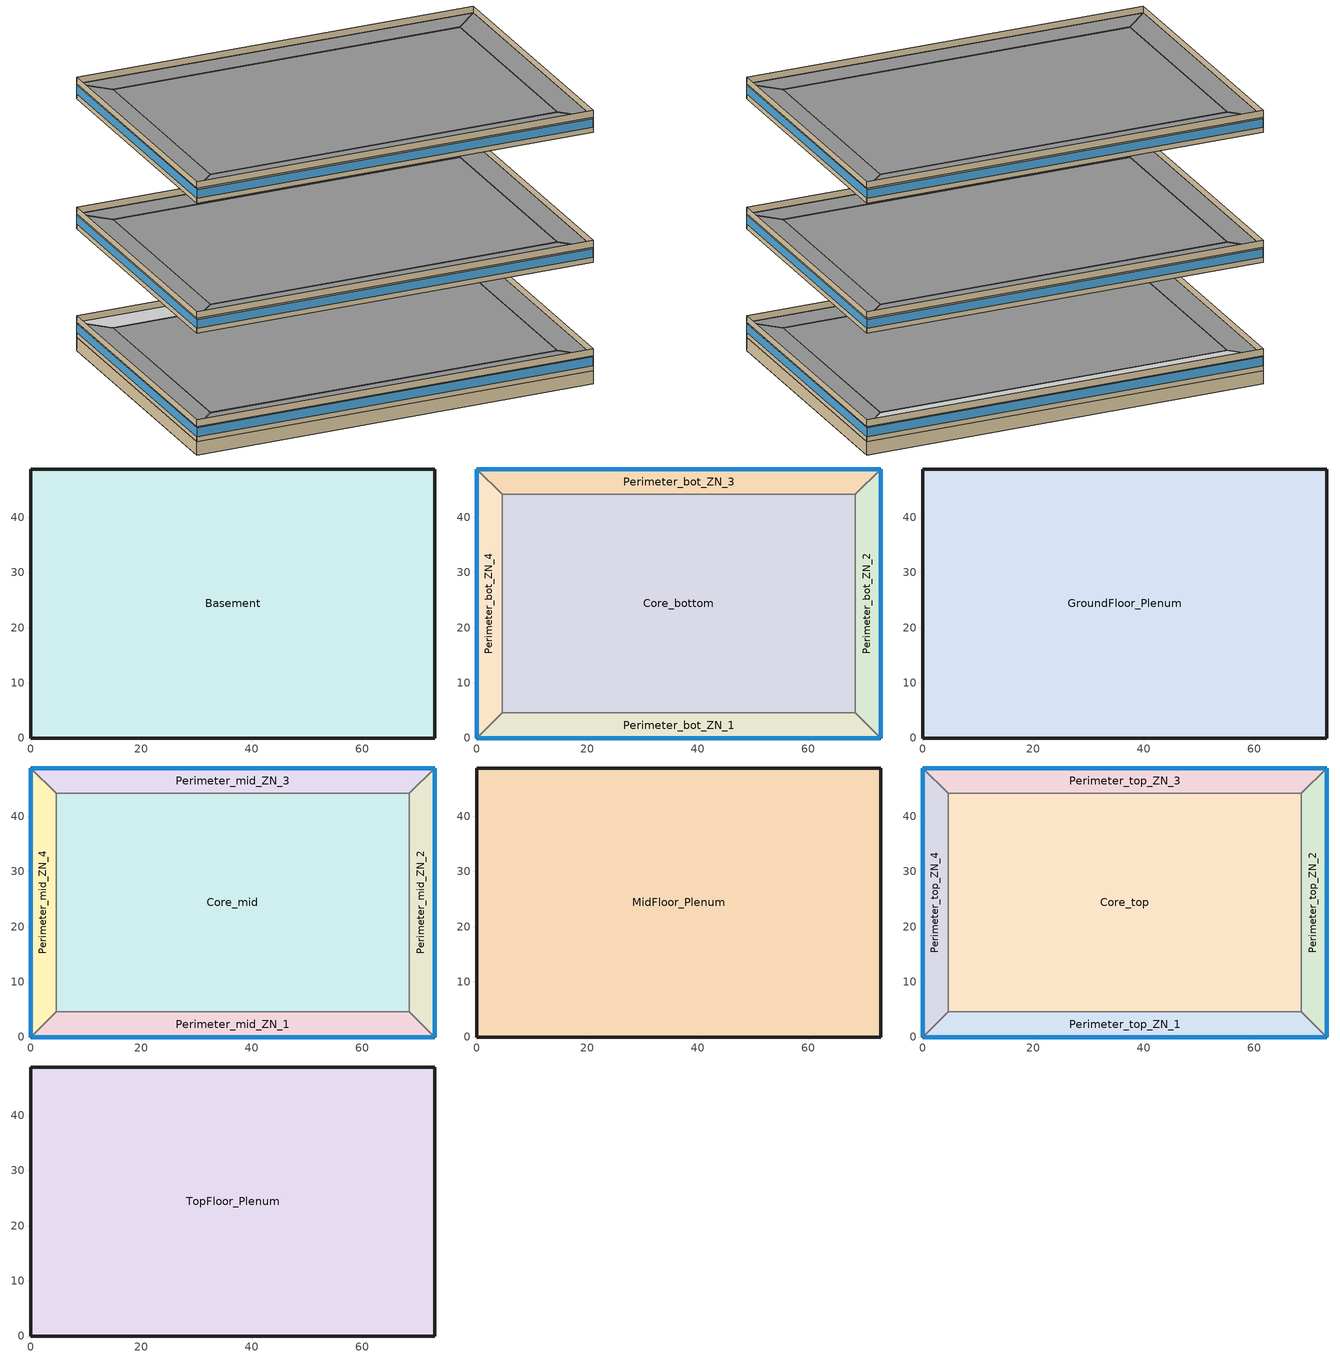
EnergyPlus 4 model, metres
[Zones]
Basement
 floor ground (GROUND_FLOOR): 73.11,48.74 73.11,0 0,0 0,48.74 z-2.44
 wall ground (EXT_WALL): 73.11,0 73.11,48.74 0,48.74 0,0 73.11,0 z-2.44:0
 ceiling to Perimeter_bot_ZN_4 (ADJ_CEILING): 0,48.74 0,0 4.57,4.57 4.57,44.16 z0
 ceiling to Core_bottom (ADJ_CEILING): 4.57,44.16 4.57,4.57 68.53,4.57 68.53,44.16 z0
 ceiling to Perimeter_bot_ZN_2 (ADJ_CEILING): 68.53,44.16 68.53,4.57 73.11,0 73.11,48.74 z0
 ceiling to Perimeter_bot_ZN_1 (ADJ_CEILING): 0,0 73.11,0 68.53,4.57 4.57,4.57 z0
Perimeter_bot_ZN_1
 floor to Basement (ADJ_CEILING): 68.53,4.57 73.11,0 0,0 4.57,4.57 z0
 wall outside (EXT_WALL): 0,0 73.11,0 z0:2.74
 wall to Perimeter_bot_ZN_2 (ADJ_WALL): 73.11,0 68.53,4.57 z0:2.74
 wall to Core_bottom (ADJ_WALL): 68.53,4.57 4.57,4.57 z0:2.74
 wall to Perimeter_bot_ZN_4 (ADJ_WALL): 4.57,4.57 0,0 z0:2.74
 window (EXT_WINDOW1): 0.05,0 73.06,0 z0.91:2.5
Perimeter_bot_ZN_3
 wall outside (EXT_WALL): 73.11,48.74 0,48.74 z0:2.74
 wall to Perimeter_bot_ZN_2 (ADJ_WALL): 68.53,44.16 73.11,48.74 z0:2.74
 wall to Core_bottom (ADJ_WALL): 4.57,44.16 68.53,44.16 z0:2.74
 wall to Perimeter_bot_ZN_4 (ADJ_WALL): 0,48.74 4.57,44.16 z0:2.74
 window (EXT_WINDOW1): 73.06,48.74 0.05,48.74 z0.91:2.5
 ceiling to GroundFloor_Plenum (ADJ_CEILING): 0,48.74 4.57,44.16 68.53,44.16 73.11,48.74 z2.74
Core_bottom
 floor to Basement (ADJ_CEILING): 68.53,44.16 68.53,4.57 4.57,4.57 4.57,44.16 z0
 wall to Perimeter_bot_ZN_2 (ADJ_WALL): 68.53,4.57 68.53,44.16 z0:2.74
 wall to Perimeter_bot_ZN_3 (ADJ_WALL): 68.53,44.16 4.57,44.16 z0:2.74
 wall to Perimeter_bot_ZN_1 (ADJ_WALL): 4.57,4.57 68.53,4.57 z0:2.74
 wall to Perimeter_bot_ZN_4 (ADJ_WALL): 4.57,44.16 4.57,4.57 z0:2.74
Perimeter_bot_ZN_4
 floor to Basement (ADJ_CEILING): 4.57,44.16 4.57,4.57 0,0 0,48.74 z0
 wall outside (EXT_WALL): 0,48.74 0,0 z0:2.74
 wall to Core_bottom (ADJ_WALL): 4.57,4.57 4.57,44.16 z0:2.74
 wall to Perimeter_bot_ZN_3 (ADJ_WALL): 4.57,44.16 0,48.74 z0:2.74
 wall to Perimeter_bot_ZN_1 (ADJ_WALL): 0,0 4.57,4.57 z0:2.74
 window (EXT_WINDOW1): 0,48.69 0,0.05 z0.91:2.5
Perimeter_bot_ZN_2
 floor to Basement (ADJ_CEILING): 73.11,48.74 73.11,0 68.53,4.57 68.53,44.16 z0
 wall outside (EXT_WALL): 73.11,0 73.11,48.74 z0:2.74
 wall to Core_bottom (ADJ_WALL): 68.53,44.16 68.53,4.57 z0:2.74
 wall to Perimeter_bot_ZN_1 (ADJ_WALL): 68.53,4.57 73.11,0 z0:2.74
 wall to Perimeter_bot_ZN_3 (ADJ_WALL): 73.11,48.74 68.53,44.16 z0:2.74
 window (EXT_WINDOW1): 73.11,0.05 73.11,48.69 z0.91:2.5
GroundFloor_Plenum
 floor to Perimeter_bot_ZN_1 (ADJ_CEILING): 68.53,4.57 73.11,0 0,0 4.57,4.57 z2.74
 floor to Perimeter_bot_ZN_2 (ADJ_CEILING): 73.11,48.74 73.11,0 68.53,4.57 68.53,44.16 z2.74
 floor to Perimeter_bot_ZN_3 (ADJ_CEILING): 73.11,48.74 68.53,44.16 4.57,44.16 0,48.74 z2.74
 floor to Perimeter_bot_ZN_4 (ADJ_CEILING): 4.57,44.16 4.57,4.57 0,0 0,48.74 z2.74
 floor to Core_bottom (ADJ_CEILING): 68.53,44.16 68.53,4.57 4.57,4.57 4.57,44.16 z2.74
 wall outside (EXT_WALL): 73.11,0 73.11,48.74 0,48.74 0,0 73.11,0 z2.74:3.96
Perimeter_mid_ZN_1
 floor othersidecoefficients (ADJ_CEILING): 68.53,4.57 73.11,0 0,0 4.57,4.57 z19.82
 wall outside (EXT_WALL): 0,0 73.11,0 z19.82:22.56
 wall to Perimeter_mid_ZN_2 (ADJ_WALL): 73.11,0 68.53,4.57 z19.82:22.56
 wall to Core_mid (ADJ_WALL): 68.53,4.57 4.57,4.57 z19.82:22.56
 wall to Perimeter_mid_ZN_4 (ADJ_WALL): 4.57,4.57 0,0 z19.82:22.56
 window (EXT_WINDOW1): 0.05,0 73.06,0 z20.73:22.32
Perimeter_mid_ZN_3
 floor othersidecoefficients (ADJ_CEILING): 73.11,48.74 68.53,44.16 4.57,44.16 0,48.74 z19.82
 wall outside (EXT_WALL): 73.11,48.74 0,48.74 z19.82:22.56
 wall to Perimeter_mid_ZN_2 (ADJ_WALL): 68.53,44.16 73.11,48.74 z19.82:22.56
 wall to Core_mid (ADJ_WALL): 4.57,44.16 68.53,44.16 z19.82:22.56
 wall to Perimeter_mid_ZN_4 (ADJ_WALL): 0,48.74 4.57,44.16 z19.82:22.56
 window (EXT_WINDOW1): 73.06,48.74 0.05,48.74 z20.73:22.32
Perimeter_mid_ZN_4
 floor othersidecoefficients (ADJ_CEILING): 4.57,44.16 4.57,4.57 0,0 0,48.74 z19.82
 wall outside (EXT_WALL): 0,48.74 0,0 z19.82:22.56
 wall to Core_mid (ADJ_WALL): 4.57,4.57 4.57,44.16 z19.82:22.56
 wall to Perimeter_mid_ZN_3 (ADJ_WALL): 4.57,44.16 0,48.74 z19.82:22.56
 wall to Perimeter_mid_ZN_1 (ADJ_WALL): 0,0 4.57,4.57 z19.82:22.56
 window (EXT_WINDOW1): 0,48.69 0,0.05 z20.73:22.32
Core_mid
 floor othersidecoefficients (ADJ_CEILING): 68.53,44.16 68.53,4.57 4.57,4.57 4.57,44.16 z19.82
 wall to Perimeter_mid_ZN_2 (ADJ_WALL): 68.53,4.57 68.53,44.16 z19.82:22.56
 wall to Perimeter_mid_ZN_3 (ADJ_WALL): 68.53,44.16 4.57,44.16 z19.82:22.56
 wall to Perimeter_mid_ZN_1 (ADJ_WALL): 4.57,4.57 68.53,4.57 z19.82:22.56
 wall to Perimeter_mid_ZN_4 (ADJ_WALL): 4.57,44.16 4.57,4.57 z19.82:22.56
Perimeter_mid_ZN_2
 floor othersidecoefficients (ADJ_CEILING): 73.11,48.74 73.11,0 68.53,4.57 68.53,44.16 z19.82
 wall outside (EXT_WALL): 73.11,0 73.11,48.74 z19.82:22.56
 wall to Perimeter_mid_ZN_3 (ADJ_WALL): 73.11,48.74 68.53,44.16 z19.82:22.56
 wall to Perimeter_mid_ZN_1 (ADJ_WALL): 68.53,4.57 73.11,0 z19.82:22.56
 wall to Core_mid (ADJ_WALL): 68.53,44.16 68.53,4.57 z19.82:22.56
 window (EXT_WINDOW1): 73.11,0.05 73.11,48.69 z20.73:22.32
MidFloor_Plenum
 floor to Perimeter_mid_ZN_1 (ADJ_CEILING): 68.53,4.57 73.11,0 0,0 4.57,4.57 z22.56
 floor to Perimeter_mid_ZN_2 (ADJ_CEILING): 73.11,48.74 73.11,0 68.53,4.57 68.53,44.16 z22.56
 floor to Perimeter_mid_ZN_3 (ADJ_CEILING): 73.11,48.74 68.53,44.16 4.57,44.16 0,48.74 z22.56
 floor to Perimeter_mid_ZN_4 (ADJ_CEILING): 4.57,44.16 4.57,4.57 0,0 0,48.74 z22.56
 floor to Core_mid (ADJ_CEILING): 68.53,44.16 68.53,4.57 4.57,4.57 4.57,44.16 z22.56
 wall outside (EXT_WALL): 73.11,0 73.11,48.74 0,48.74 0,0 73.11,0 z22.56:23.78
Perimeter_top_ZN_4
 floor othersidecoefficients (ADJ_CEILING): 4.57,44.16 4.57,4.57 0,0 0,48.74 z43.6
 wall outside (EXT_WALL): 0,48.74 0,0 z43.6:46.34
 wall to Core_top (ADJ_WALL): 4.57,4.57 4.57,44.16 z43.6:46.34
 wall to Perimeter_top_ZN_3 (ADJ_WALL): 4.57,44.16 0,48.74 z43.6:46.34
 wall to Perimeter_top_ZN_1 (ADJ_WALL): 0,0 4.57,4.57 z43.6:46.34
 window (EXT_WINDOW1): 0,48.69 0,0.05 z44.51:46.1
Core_top
 floor othersidecoefficients (ADJ_CEILING): 68.53,44.16 68.53,4.57 4.57,4.57 4.57,44.16 z43.6
 wall to Perimeter_top_ZN_2 (ADJ_WALL): 68.53,4.57 68.53,44.16 z43.6:46.34
 wall to Perimeter_top_ZN_3 (ADJ_WALL): 68.53,44.16 4.57,44.16 z43.6:46.34
 wall to Perimeter_top_ZN_1 (ADJ_WALL): 4.57,4.57 68.53,4.57 z43.6:46.34
 wall to Perimeter_top_ZN_4 (ADJ_WALL): 4.57,44.16 4.57,4.57 z43.6:46.34
Perimeter_top_ZN_2
 floor othersidecoefficients (ADJ_CEILING): 73.11,48.74 73.11,0 68.53,4.57 68.53,44.16 z43.6
 wall outside (EXT_WALL): 73.11,0 73.11,48.74 z43.6:46.34
 wall to Perimeter_top_ZN_3 (ADJ_WALL): 73.11,48.74 68.53,44.16 z43.6:46.34
 wall to Core_top (ADJ_WALL): 68.53,44.16 68.53,4.57 z43.6:46.34
 wall to Perimeter_top_ZN_1 (ADJ_WALL): 68.53,4.57 73.11,0 z43.6:46.34
 window (EXT_WINDOW1): 73.11,0.05 73.11,48.69 z44.51:46.1
Perimeter_top_ZN_1
 floor othersidecoefficients (ADJ_CEILING): 68.53,4.57 73.11,0 0,0 4.57,4.57 z43.6
 wall outside (EXT_WALL): 0,0 73.11,0 z43.6:46.34
 wall to Perimeter_top_ZN_2 (ADJ_WALL): 73.11,0 68.53,4.57 z43.6:46.34
 wall to Core_top (ADJ_WALL): 68.53,4.57 4.57,4.57 z43.6:46.34
 wall to Perimeter_top_ZN_4 (ADJ_WALL): 4.57,4.57 0,0 z43.6:46.34
 window (EXT_WINDOW1): 0.05,0 73.06,0 z44.51:46.1
Perimeter_top_ZN_3
 floor othersidecoefficients (ADJ_CEILING): 73.11,48.74 68.53,44.16 4.57,44.16 0,48.74 z43.6
 wall outside (EXT_WALL): 73.11,48.74 0,48.74 z43.6:46.34
 wall to Perimeter_top_ZN_2 (ADJ_WALL): 68.53,44.16 73.11,48.74 z43.6:46.34
 wall to Core_top (ADJ_WALL): 4.57,44.16 68.53,44.16 z43.6:46.34
 wall to Perimeter_top_ZN_4 (ADJ_WALL): 0,48.74 4.57,44.16 z43.6:46.34
 window (EXT_WINDOW1): 73.06,48.74 0.05,48.74 z44.51:46.1
TopFloor_Plenum
 floor to Perimeter_top_ZN_1 (ADJ_CEILING): 68.53,4.57 73.11,0 0,0 4.57,4.57 z46.34
 floor to Perimeter_top_ZN_2 (ADJ_CEILING): 73.11,48.74 73.11,0 68.53,4.57 68.53,44.16 z46.34
 floor to Perimeter_top_ZN_3 (ADJ_CEILING): 73.11,48.74 68.53,44.16 4.57,44.16 0,48.74 z46.34
 floor to Perimeter_top_ZN_4 (ADJ_CEILING): 4.57,44.16 4.57,4.57 0,0 0,48.74 z46.34
 floor to Core_top (ADJ_CEILING): 68.53,44.16 68.53,4.57 4.57,4.57 4.57,44.16 z46.34
 wall outside (EXT_WALL): 73.11,0 73.11,48.74 0,48.74 0,0 73.11,0 z46.34:47.56
[Building]
TRNSYS17: North Axis {deg}=0; Terrain=City; Loads Convergence Tolerance Value=0; Temperature Convergence Tolerance Value {deltaC}=0; Solar Distribution=FullInteriorAndExterior; Maximum Number of Warmup Days=0
[Site:Location]
LocationName=not used; Latitude {deg}=0; Longitude {deg}=0; TimeZone {hr}=0; Elevation {m}=0
[Construction]
GROUND_FLOOR; EXT_WALL; EXT_ROOF; ADJ_WALL; ADJ_CEILING; EXT_WINDOW1: 
[SurfaceProperty:OtherSideCoefficients]
BOUNDARY=IDENTICAL; BOUNDARY=INPUT 1*TBOUNDARY; BOUNDARY=INPUT 1*TGROUND; BOUNDARY=20; BOUNDARY=15
[Zone]
GroundFloor_Plenum: 1, 1, BuildingSurface:Detailed, 1, Ceiling, ADJ_CEILING, GroundFloor_Plenum, OtherSideCoefficients, BOUNDARY=IDENTICAL, NoSun, NoWind, 0, 4, 0, 48.7381, 3.9632, 0, 0, 3.9632, 73.1072, 0, 3.9632, 73.1072, 48.7381, 3.9632
Perimeter_top_ZN_4: 1, 1, BuildingSurface:Detailed, 11, Ceiling, ADJ_CEILING, Perimeter_top_ZN_4, Zone, TopFloor_Plenum, NoSun, NoWind, AutoCalculate, 4, 0, 48.7381, 46.3392, 0, 0, 46.3392, 4.5732, 4.5732, 46.3392, 4.5732, 44.165, 46.3392
Perimeter_mid_ZN_1: 1, 10, BuildingSurface:Detailed, 17, Ceiling, ADJ_CEILING, Perimeter_mid_ZN_1, Zone, MidFloor_Plenum, NoSun, NoWind, AutoCalculate, 4, 4.5732, 4.5732, 22.56, 0, 0, 22.56, 73.1072, 0, 22.56, 68.534, 4.5732, 22.56
Perimeter_bot_ZN_1: 1, 1, BuildingSurface:Detailed, 23, Ceiling, ADJ_CEILING, Perimeter_bot_ZN_1, Zone, GroundFloor_Plenum, NoSun, NoWind, AutoCalculate, 4, 4.5732, 4.5732, 2.744, 0, 0, 2.744, 73.1072, 0, 2.744, 68.534, 4.5732, 2.744
MidFloor_Plenum: 1, 10, BuildingSurface:Detailed, 29, Ceiling, ADJ_CEILING, MidFloor_Plenum, OtherSideCoefficients, BOUNDARY=IDENTICAL, NoSun, NoWind, 0, 4, 0, 48.7381, 23.7792, 0, 0, 23.7792, 73.1072, 0, 23.7792, 73.1072, 48.7381, 23.7792
Core_top: 1, 1, BuildingSurface:Detailed, 39, Ceiling, ADJ_CEILING, Core_top, Zone, TopFloor_Plenum, NoSun, NoWind, AutoCalculate, 4, 4.5732, 44.165, 46.3392, 4.5732, 4.5732, 46.3392, 68.534, 4.5732, 46.3392, 68.534, 44.165, 46.3392
TopFloor_Plenum: 1, 1, BuildingSurface:Detailed, 45, Roof, EXT_ROOF, TopFloor_Plenum, Outdoors, SunExposed, WindExposed, 0, 4, 0, 48.7381, 47.5584, 0, 0, 47.5584, 73.1072, 0, 47.5584, 73.1072, 48.7381, 47.5584
Perimeter_top_ZN_2: 1, 1, BuildingSurface:Detailed, 55, Ceiling, ADJ_CEILING, Perimeter_top_ZN_2, Zone, TopFloor_Plenum, NoSun, NoWind, AutoCalculate, 4, 68.534, 44.165, 46.3392, 68.534, 4.5732, 46.3392, 73.1072, 0, 46.3392, 73.1072, 48.7381, 46.3392
Perimeter_mid_ZN_3: 1, 10, BuildingSurface:Detailed, 61, Ceiling, ADJ_CEILING, Perimeter_mid_ZN_3, Zone, MidFloor_Plenum, NoSun, NoWind, AutoCalculate, 4, 0, 48.7381, 22.56, 4.5732, 44.165, 22.56, 68.534, 44.165, 22.56, 73.1072, 48.7381, 22.56
Perimeter_bot_ZN_3: 1, 1, BuildingSurface:Detailed, 67, Floor, ADJ_CEILING, Perimeter_bot_ZN_3, Zone, Basement, NoSun, NoWind, 0, 4, 73.1072, 48.7381, 0, 68.534, 44.165, 0, 4.5732, 44.165, 0, 0, 48.7381, 0
Perimeter_top_ZN_1: 1, 1, BuildingSurface:Detailed, 73, Ceiling, ADJ_CEILING, Perimeter_top_ZN_1, Zone, TopFloor_Plenum, NoSun, NoWind, AutoCalculate, 4, 4.5732, 4.5732, 46.3392, 0, 0, 46.3392, 73.1072, 0, 46.3392, 68.534, 4.5732, 46.3392
Core_bottom: 1, 1, BuildingSurface:Detailed, 79, Ceiling, ADJ_CEILING, Core_bottom, Zone, GroundFloor_Plenum, NoSun, NoWind, AutoCalculate, 4, 4.5732, 44.165, 2.744, 4.5732, 4.5732, 2.744, 68.534, 4.5732, 2.744, 68.534, 44.165, 2.744
Perimeter_mid_ZN_4: 1, 10, BuildingSurface:Detailed, 85, Ceiling, ADJ_CEILING, Perimeter_mid_ZN_4, Zone, MidFloor_Plenum, NoSun, NoWind, AutoCalculate, 4, 0, 48.7381, 22.56, 0, 0, 22.56, 4.5732, 4.5732, 22.56, 4.5732, 44.165, 22.56
Basement: 1, 1, BuildingSurface:Detailed, 91, Ceiling, ADJ_CEILING, Basement, Zone, Perimeter_bot_ZN_3, NoSun, NoWind, 0, 4, 0, 48.7381, 0, 4.5732, 44.165, 0, 68.534, 44.165, 0, 73.1072, 48.7381, 0
Core_mid: 1, 10, BuildingSurface:Detailed, 101, Ceiling, ADJ_CEILING, Core_mid, Zone, MidFloor_Plenum, NoSun, NoWind, AutoCalculate, 4, 4.5732, 44.165, 22.56, 4.5732, 4.5732, 22.56, 68.534, 4.5732, 22.56, 68.534, 44.165, 22.56
Perimeter_bot_ZN_4: 1, 1, BuildingSurface:Detailed, 107, Ceiling, ADJ_CEILING, Perimeter_bot_ZN_4, Zone, GroundFloor_Plenum, NoSun, NoWind, AutoCalculate, 4, 0, 48.7381, 2.744, 0, 0, 2.744, 4.5732, 4.5732, 2.744, 4.5732, 44.165, 2.744
Perimeter_mid_ZN_2: 1, 10, BuildingSurface:Detailed, 113, Ceiling, ADJ_CEILING, Perimeter_mid_ZN_2, Zone, MidFloor_Plenum, NoSun, NoWind, AutoCalculate, 4, 68.534, 44.165, 22.56, 68.534, 4.5732, 22.56, 73.1072, 0, 22.56, 73.1072, 48.7381, 22.56
Perimeter_top_ZN_3: 1, 1, BuildingSurface:Detailed, 119, Ceiling, ADJ_CEILING, Perimeter_top_ZN_3, Zone, TopFloor_Plenum, NoSun, NoWind, AutoCalculate, 4, 0, 48.7381, 46.3392, 4.5732, 44.165, 46.3392, 68.534, 44.165, 46.3392, 73.1072, 48.7381, 46.3392
Perimeter_bot_ZN_2: 1, 1, BuildingSurface:Detailed, 125, Ceiling, ADJ_CEILING, Perimeter_bot_ZN_2, Zone, GroundFloor_Plenum, NoSun, NoWind, AutoCalculate, 4, 73.1072, 48.7381, 2.744, 68.534, 44.1649, 2.744, 68.534, 4.5731, 2.744, 73.1072, 0, 2.744
